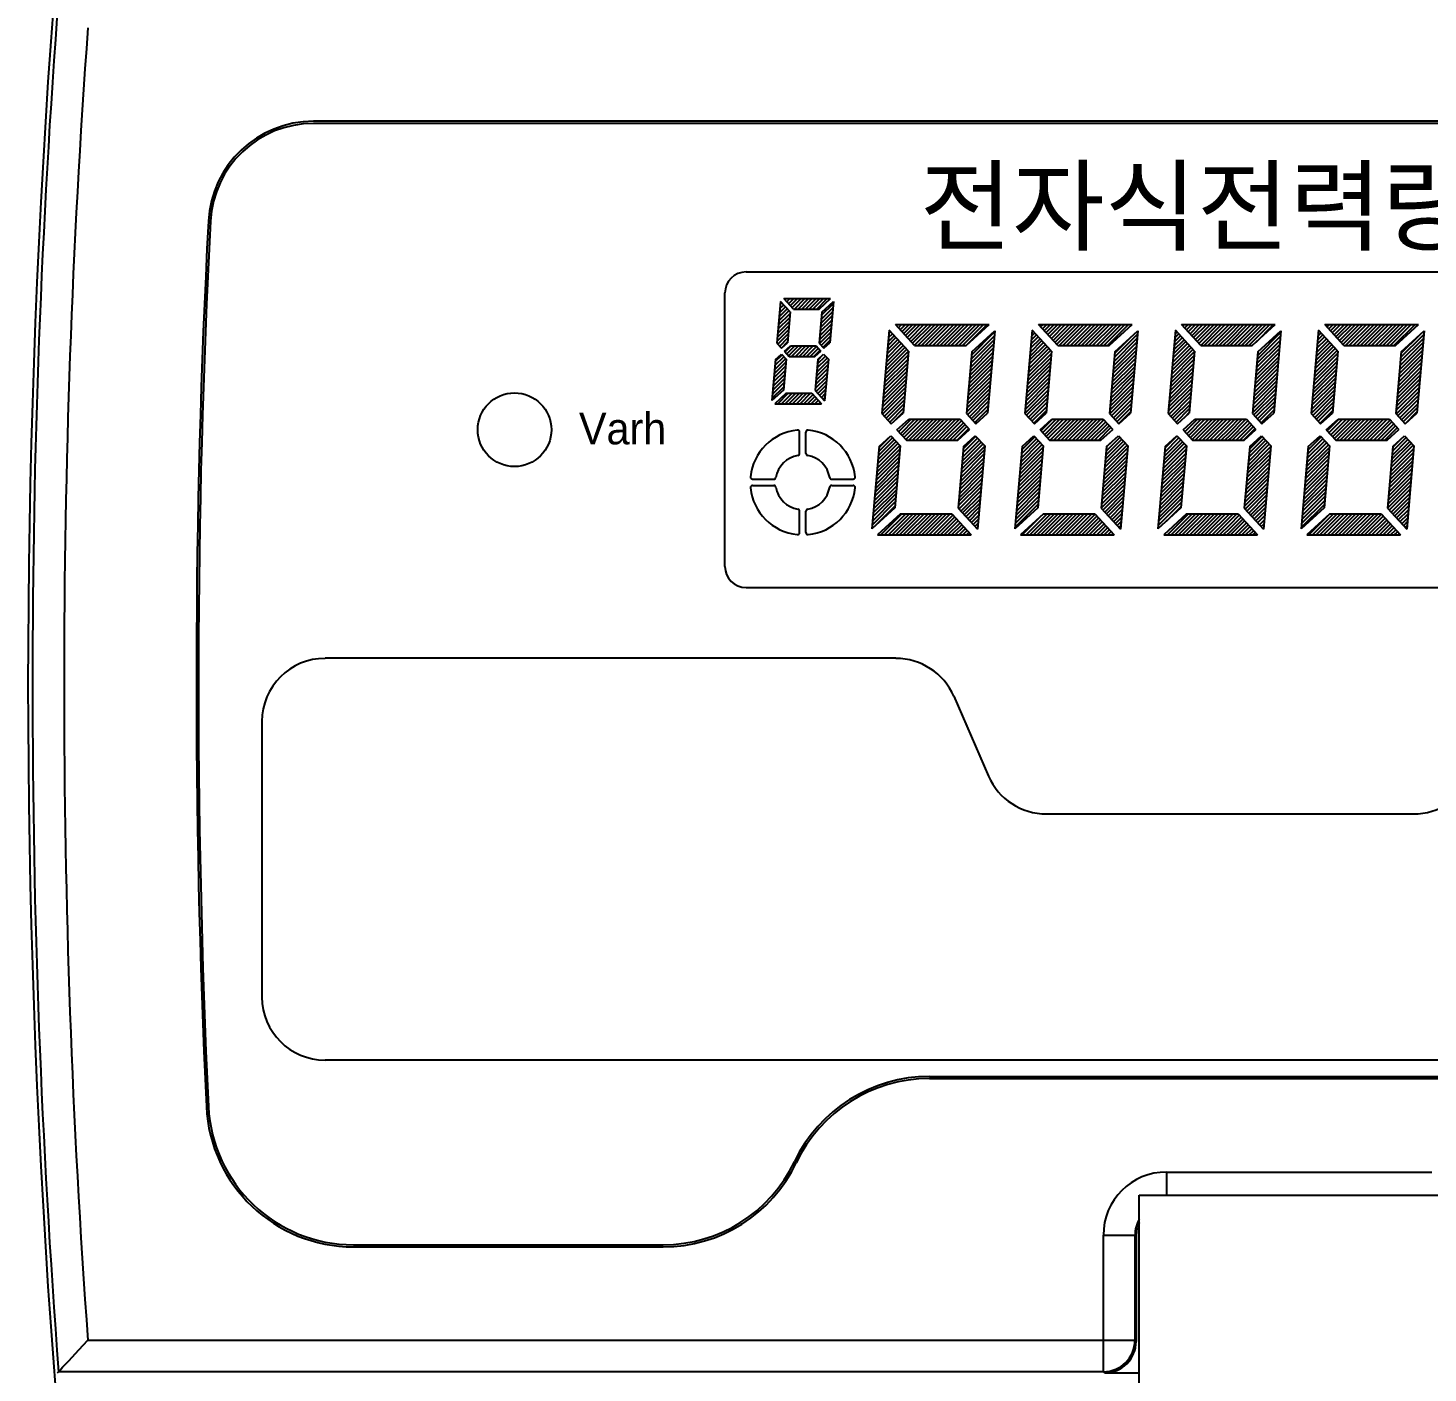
# Model space of a CAD drawing. Header units: millimetres. Extents: x 0 to 210250, y 0 to 148500.
# Drawn here: x 84577 to 89232, y 92053 to 96527 of the extents above; entities that cross this region are included whole.
import ezdxf

# ---------------------------------------------------------------- set-up
doc = ezdxf.new("R2010")
doc.units = ezdxf.units.MM
doc.header["$LTSCALE"] = 250
doc.header["$MEASUREMENT"] = 0
doc.layers.add('원격검침', color=3, linetype='Continuous')
doc.styles.add('울릉도M', font='')
doc.styles.get('울릉도M').set_extended_font_data('HY울릉도L')

msp = doc.modelspace()

# ---------------------------------------------------------------- linework, layer by layer
at = {"layer": '원격검침', "color": 3}
for p, q in [((91606.6, 96216.4), (85525.9, 96216.4)), ((91606.6, 96209.4), (85525.9, 96209.4)), ((86964.4, 95715.3), (90183.6, 95715.3)), ((86894.4, 94735.6), (86894.4, 95645.3)), ((87079.4, 95617.3), (87067.2, 95478.8)), ((87073.7, 95552.7), (87107.6, 95586.6)), ((87074.9, 95566.3), (87101.7, 95593)), ((87076.1, 95579.8), (87095.7, 95599.5)), ((87077.3, 95593.4), (87089.8, 95605.9)), ((87078.5, 95606.9), (87083.9, 95612.4)), ((87111.4, 95582.3), (87079.4, 95617.3)), ((87089.7, 95626.8), (87245.5, 95626.8)), ((87121.8, 95591.8), (87089.7, 95626.8)), ((87093.8, 95622.3), (87098.3, 95626.8)), ((87099.7, 95615.8), (87110.7, 95626.8)), ((87105.6, 95609.4), (87123.1, 95626.8)), ((87111.6, 95602.9), (87135.4, 95626.8)), ((87117.5, 95596.5), (87147.8, 95626.8)), ((87121.8, 95591.8), (87207.3, 95591.8)), ((87125.2, 95591.8), (87160.2, 95626.8)), ((87137.6, 95591.8), (87172.5, 95626.8)), ((87149.9, 95591.8), (87184.9, 95626.8)), ((87162.3, 95591.8), (87197.3, 95626.8)), ((87174.7, 95591.8), (87209.7, 95626.8)), ((87187, 95591.8), (87222, 95626.8)), ((87199.4, 95591.8), (87234.4, 95626.8)), ((87207.3, 95591.8), (87245.5, 95626.8)), ((87214.6, 95557.5), (87253.1, 95596)), ((87215.8, 95571.1), (87254.3, 95609.6)), ((87216.7, 95581.5), (87254.9, 95616.5)), ((87254.9, 95616.5), (87242.9, 95479.7)), ((87070.2, 95512), (87108.6, 95550.5)), ((87071.3, 95525.6), (87109.8, 95564.1)), ((87072.5, 95539.1), (87111, 95577.6)), ((87111.4, 95582.3), (87102.4, 95479.7)), ((87216.7, 95581.5), (87207.7, 95478.8)), ((87209.9, 95503.3), (87248.4, 95541.8)), ((87211.1, 95516.9), (87249.6, 95555.4)), ((87212.3, 95530.4), (87250.8, 95568.9)), ((87213.5, 95544), (87251.9, 95582.5)), ((87461.2, 95540.4), (87772.7, 95540.4)), ((87525.3, 95470.4), (87461.2, 95540.4)), ((87465.2, 95536), (87469.6, 95540.4)), ((87471.1, 95529.5), (87482, 95540.4)), ((87477.1, 95523), (87494.4, 95540.4)), ((87483, 95516.6), (87506.8, 95540.4)), ((87488.9, 95510.1), (87519.1, 95540.4)), ((87494.8, 95503.7), (87531.5, 95540.4)), ((87500.7, 95497.2), (87543.9, 95540.4)), ((87506.6, 95490.8), (87556.2, 95540.4)), ((87512.6, 95484.3), (87568.6, 95540.4)), ((87518.5, 95477.9), (87581, 95540.4)), ((87524.4, 95471.4), (87593.4, 95540.4)), ((87535.7, 95470.4), (87605.7, 95540.4)), ((87548.1, 95470.4), (87618.1, 95540.4)), ((87560.5, 95470.4), (87630.5, 95540.4)), ((87572.9, 95470.4), (87642.8, 95540.4)), ((87585.2, 95470.4), (87655.2, 95540.4)), ((87597.6, 95470.4), (87667.6, 95540.4)), ((87610, 95470.4), (87680, 95540.4)), ((87622.3, 95470.4), (87692.3, 95540.4)), ((87634.7, 95470.4), (87704.7, 95540.4)), ((87647.1, 95470.4), (87717.1, 95540.4)), ((87659.5, 95470.4), (87729.4, 95540.4)), ((87671.8, 95470.4), (87741.8, 95540.4)), ((87684.2, 95470.4), (87754.2, 95540.4)), ((87696.4, 95470.4), (87772.7, 95540.4)), ((87698.8, 95472.6), (87766.6, 95540.4)), ((87937.1, 95540.4), (88248.6, 95540.4)), ((88001.2, 95470.4), (87937.1, 95540.4)), ((87938.4, 95539), (87939.8, 95540.4)), ((87944.3, 95532.5), (87952.1, 95540.4)), ((87950.2, 95526.1), (87964.5, 95540.4)), ((87956.1, 95519.6), (87976.9, 95540.4)), ((87962, 95513.2), (87989.2, 95540.4)), ((87967.9, 95506.7), (88001.6, 95540.4)), ((87973.8, 95500.2), (88014, 95540.4)), ((87979.8, 95493.8), (88026.3, 95540.4)), ((87985.7, 95487.3), (88038.7, 95540.4)), ((87991.6, 95480.9), (88051.1, 95540.4)), ((87997.5, 95474.4), (88063.5, 95540.4)), ((88005.9, 95470.4), (88075.8, 95540.4)), ((88018.2, 95470.4), (88088.2, 95540.4)), ((88030.6, 95470.4), (88100.6, 95540.4)), ((88043, 95470.4), (88112.9, 95540.4)), ((88055.3, 95470.4), (88125.3, 95540.4)), ((88067.7, 95470.4), (88137.7, 95540.4)), ((88080.1, 95470.4), (88150.1, 95540.4)), ((88092.5, 95470.4), (88162.4, 95540.4)), ((88104.8, 95470.4), (88174.8, 95540.4)), ((88117.2, 95470.4), (88187.2, 95540.4)), ((88129.6, 95470.4), (88199.5, 95540.4)), ((88141.9, 95470.4), (88211.9, 95540.4)), ((88154.3, 95470.4), (88224.3, 95540.4)), ((88166.7, 95470.4), (88236.7, 95540.4)), ((88172.2, 95470.4), (88248.6, 95540.4)), ((88413, 95540.4), (88724.5, 95540.4)), ((88477.1, 95470.4), (88413, 95540.4)), ((88417.4, 95535.5), (88422.2, 95540.4)), ((88423.3, 95529.1), (88434.6, 95540.4)), ((88429.2, 95522.6), (88447, 95540.4)), ((88435.1, 95516.2), (88459.3, 95540.4)), ((88441.1, 95509.7), (88471.7, 95540.4)), ((88447, 95503.3), (88484.1, 95540.4)), ((88452.9, 95496.8), (88496.5, 95540.4)), ((88458.8, 95490.3), (88508.8, 95540.4)), ((88464.7, 95483.9), (88521.2, 95540.4)), ((88470.6, 95477.4), (88533.6, 95540.4)), ((88476.5, 95471), (88545.9, 95540.4)), ((88488.3, 95470.4), (88558.3, 95540.4)), ((88500.7, 95470.4), (88570.7, 95540.4)), ((88574, 95531.3), (88583.1, 95540.4)), ((88574, 95518.9), (88595.4, 95540.4)), ((88574, 95506.5), (88607.8, 95540.4)), ((88574, 95494.2), (88620.2, 95540.4)), ((88574, 95481.8), (88632.5, 95540.4)), ((88574.9, 95470.4), (88644.9, 95540.4)), ((88587.3, 95470.4), (88657.3, 95540.4)), ((88599.7, 95470.4), (88669.7, 95540.4)), ((88612, 95470.4), (88682, 95540.4)), ((88624.4, 95470.4), (88694.4, 95540.4)), ((88636.8, 95470.4), (88706.8, 95540.4)), ((88648.1, 95470.4), (88724.5, 95540.4)), ((88660.5, 95481.7), (88719.1, 95540.4)), ((88888.8, 95540.4), (89200.4, 95540.4)), ((88953, 95470.4), (88888.8, 95540.4)), ((88890.5, 95538.5), (88892.3, 95540.4)), ((88896.4, 95532.1), (88904.7, 95540.4)), ((88902.3, 95525.6), (88917.1, 95540.4)), ((88908.3, 95519.2), (88929.5, 95540.4)), ((88914.2, 95512.7), (88941.8, 95540.4)), ((88920.1, 95506.3), (88954.2, 95540.4)), ((88926, 95499.8), (88966.6, 95540.4)), ((88931.9, 95493.4), (88978.9, 95540.4)), ((88937.8, 95486.9), (88991.3, 95540.4)), ((88943.8, 95480.4), (89003.7, 95540.4)), ((88949.7, 95474), (89016.1, 95540.4)), ((88958.4, 95470.4), (89028.4, 95540.4)), ((88970.8, 95470.4), (89040.8, 95540.4)), ((88983.2, 95470.4), (89053.2, 95540.4)), ((88995.6, 95470.4), (89065.5, 95540.4)), ((89007.9, 95470.4), (89077.9, 95540.4)), ((89020.3, 95470.4), (89090.3, 95540.4)), ((89032.7, 95470.4), (89102.7, 95540.4)), ((89045, 95470.4), (89115, 95540.4)), ((89057.4, 95470.4), (89127.4, 95540.4)), ((89069.8, 95470.4), (89139.8, 95540.4)), ((89082.2, 95470.4), (89152.1, 95540.4)), ((89094.5, 95470.4), (89164.5, 95540.4)), ((89106.9, 95470.4), (89176.9, 95540.4)), ((89119.3, 95470.4), (89189.3, 95540.4)), ((89124, 95470.4), (89200.4, 95540.4)), ((87067.8, 95484.9), (87106.3, 95523.4)), ((87069, 95498.5), (87107.5, 95537)), ((87070.5, 95475.2), (87105.1, 95509.9)), ((87076.4, 95468.8), (87103.9, 95496.3)), ((87208.7, 95489.8), (87247.2, 95528.2)), ((87208.9, 95477.6), (87246, 95514.7)), ((87214.8, 95471.1), (87244.8, 95501.1)), ((87440.5, 95521.5), (87416.3, 95244.4)), ((87436, 95469.6), (87463.2, 95496.8)), ((87437.2, 95483.2), (87457.2, 95503.2)), ((87438.4, 95496.7), (87451.3, 95509.7)), ((87439.6, 95510.3), (87445.4, 95516.1)), ((87504.7, 95451.5), (87440.5, 95521.5)), ((87713.1, 95425.1), (87790.1, 95502.1)), ((87714.3, 95438.6), (87791.3, 95515.6)), ((87715.3, 95449.7), (87791.6, 95519.7)), ((87791.6, 95519.7), (87767.7, 95246.1)), ((87916.4, 95521.5), (87892.2, 95244.4)), ((87911.3, 95462.4), (87942.2, 95493.3)), ((87912.5, 95476), (87936.3, 95499.8)), ((87913.6, 95489.5), (87930.4, 95506.2)), ((87914.8, 95503.1), (87924.5, 95512.7)), ((87916, 95516.6), (87918.5, 95519.2)), ((87980.6, 95451.5), (87916.4, 95521.5)), ((88188.4, 95417.8), (88265.4, 95494.8)), ((88189.6, 95431.4), (88266.5, 95508.4)), ((88190.7, 95445), (88243.4, 95497.6)), ((88191.2, 95449.7), (88267.5, 95519.7)), ((88267.5, 95519.7), (88243.6, 95246.1)), ((88392.3, 95521.5), (88368.1, 95244.4)), ((88387.7, 95468.7), (88415.3, 95496.3)), ((88388.9, 95482.3), (88409.4, 95502.8)), ((88390.1, 95495.8), (88403.5, 95509.3)), ((88391.3, 95509.4), (88397.6, 95515.7)), ((88456.4, 95451.5), (88392.3, 95521.5)), ((88513.1, 95470.4), (88574, 95531.3)), ((88525.4, 95470.4), (88574, 95518.9)), ((88537.8, 95470.4), (88574, 95506.5)), ((88550.2, 95470.4), (88574, 95494.2)), ((88664.8, 95424.2), (88741.8, 95501.2)), ((88666, 95437.7), (88743, 95514.7)), ((88667, 95449.7), (88743.4, 95519.7)), ((88743.4, 95519.7), (88719.5, 95246.1)), ((88868.2, 95521.5), (88844, 95244.4)), ((88863, 95461.5), (88894.4, 95492.9)), ((88864.1, 95475.1), (88888.4, 95499.4)), ((88865.3, 95488.6), (88882.5, 95505.8)), ((88866.5, 95502.2), (88876.6, 95512.3)), ((88867.7, 95515.7), (88870.7, 95518.7)), ((88932.3, 95451.5), (88868.2, 95521.5)), ((89140.1, 95416.9), (89217, 95493.9)), ((89141.2, 95430.5), (89218.2, 95507.5)), ((89142.4, 95444.1), (89205, 95506.6)), ((89142.9, 95449.7), (89219.3, 95519.7)), ((89219.3, 95519.7), (89195.4, 95246.1)), ((87067.2, 95478.8), (87082.9, 95461.7)), ((87082.3, 95462.3), (87102.7, 95482.7)), ((87082.9, 95461.7), (87102.4, 95479.7)), ((87092.3, 95451.4), (87111.9, 95469.3)), ((87092.3, 95451.4), (87108, 95434.3)), ((87094.2, 95449.4), (87114.1, 95469.3)), ((87100.1, 95443), (87126.4, 95469.3)), ((87106, 95436.5), (87138.8, 95469.3)), ((87111.9, 95469.3), (87197.4, 95469.3)), ((87116.2, 95434.3), (87151.2, 95469.3)), ((87128.6, 95434.3), (87163.5, 95469.3)), ((87140.9, 95434.3), (87175.9, 95469.3)), ((87153.3, 95434.3), (87188.3, 95469.3)), ((87165.7, 95434.3), (87199, 95467.6)), ((87178, 95434.3), (87204.9, 95461.2)), ((87190.4, 95434.3), (87210.8, 95454.7)), ((87193.5, 95434.3), (87213.1, 95452.3)), ((87197.4, 95469.3), (87213.1, 95452.3)), ((87207.7, 95478.8), (87223.4, 95461.7)), ((87220.7, 95464.6), (87243.6, 95487.6)), ((87223.4, 95461.7), (87242.9, 95479.7)), ((87427.7, 95374.7), (87504.6, 95451.6)), ((87428.9, 95388.3), (87498.7, 95458)), ((87430.1, 95401.8), (87492.7, 95464.5)), ((87431.3, 95415.4), (87486.8, 95471)), ((87432.5, 95429), (87480.9, 95477.4)), ((87433.6, 95442.5), (87475, 95483.9)), ((87434.8, 95456.1), (87469.1, 95490.3)), ((87504.7, 95451.5), (87486.7, 95246.1)), ((87525.3, 95470.4), (87696.4, 95470.4)), ((87715.3, 95449.7), (87697.3, 95244.4)), ((87708.4, 95370.9), (87785.4, 95447.8)), ((87709.6, 95384.4), (87786.5, 95461.4)), ((87710.7, 95398), (87787.7, 95475)), ((87711.9, 95411.5), (87788.9, 95488.5)), ((87903, 95367.5), (87979.9, 95444.5)), ((87904.1, 95381.1), (87977.7, 95454.6)), ((87905.3, 95394.6), (87971.8, 95461.1)), ((87906.5, 95408.2), (87965.9, 95467.5)), ((87907.7, 95421.7), (87959.9, 95474)), ((87908.9, 95435.3), (87954, 95480.4)), ((87910.1, 95448.8), (87948.1, 95486.9)), ((87980.6, 95451.5), (87962.6, 95246.1)), ((88001.2, 95470.4), (88172.2, 95470.4)), ((88191.2, 95449.7), (88173.2, 95244.4)), ((88184.8, 95377.2), (88261.8, 95454.2)), ((88186, 95390.7), (88263, 95467.7)), ((88187.2, 95404.3), (88264.2, 95481.3)), ((88379.4, 95373.8), (88456.4, 95450.8)), ((88380.6, 95387.4), (88450.8, 95457.6)), ((88381.8, 95400.9), (88444.9, 95464.1)), ((88383, 95414.5), (88439, 95470.5)), ((88384.1, 95428.1), (88433.1, 95477)), ((88385.3, 95441.6), (88427.2, 95483.4)), ((88386.5, 95455.2), (88421.2, 95489.9)), ((88456.4, 95451.5), (88438.5, 95246.1)), ((88477.1, 95470.4), (88648.1, 95470.4)), ((88562.6, 95470.4), (88574, 95481.8)), ((88667, 95449.7), (88649.1, 95244.4)), ((88660.1, 95369.9), (88737, 95446.9)), ((88661.2, 95383.5), (88738.2, 95460.5)), ((88662.4, 95397.1), (88739.4, 95474)), ((88663.6, 95410.6), (88740.6, 95487.6)), ((88855.8, 95380.2), (88929.9, 95454.2)), ((88857, 95393.7), (88923.9, 95460.6)), ((88858.2, 95407.3), (88918, 95467.1)), ((88859.4, 95420.8), (88912.1, 95473.5)), ((88860.6, 95434.4), (88906.2, 95480)), ((88861.8, 95447.9), (88900.3, 95486.5)), ((88932.3, 95451.5), (88914.4, 95246.1)), ((88953, 95470.4), (89124, 95470.4)), ((89142.9, 95449.7), (89125, 95244.4)), ((89136.5, 95376.3), (89213.5, 95453.3)), ((89137.7, 95389.8), (89214.7, 95466.8)), ((89138.9, 95403.4), (89215.9, 95480.4)), ((87062.5, 95424), (87050.5, 95287.2)), ((87057.1, 95362.9), (87095.6, 95401.4)), ((87058.3, 95376.5), (87096.8, 95414.9)), ((87059.5, 95390), (87096.1, 95426.6)), ((87060.7, 95403.6), (87090.2, 95433.1)), ((87061.9, 95417.1), (87084.2, 95439.5)), ((87062.5, 95424), (87082, 95441.9)), ((87082, 95441.9), (87097.7, 95424.9)), ((87097.7, 95424.9), (87088.7, 95322.2)), ((87108, 95434.3), (87193.5, 95434.3)), ((87203, 95424), (87194, 95321.3)), ((87198, 95367.7), (87236.5, 95406.2)), ((87199.2, 95381.3), (87237.7, 95419.8)), ((87200.4, 95394.9), (87234.5, 95428.9)), ((87201.6, 95408.4), (87228.6, 95435.4)), ((87202.8, 95422), (87222.6, 95441.8)), ((87203, 95424), (87222.5, 95441.9)), ((87222.5, 95441.9), (87238.2, 95424.9)), ((87238.2, 95424.9), (87226, 95286.3)), ((87424.2, 95334.1), (87501.1, 95411)), ((87425.3, 95347.6), (87502.3, 95424.6)), ((87426.5, 95361.2), (87503.5, 95438.2)), ((87704.8, 95330.2), (87781.8, 95407.2)), ((87706, 95343.7), (87783, 95420.7)), ((87707.2, 95357.3), (87784.2, 95434.3)), ((87899.4, 95326.8), (87976.4, 95403.8)), ((87900.6, 95340.4), (87977.6, 95417.4)), ((87901.8, 95353.9), (87978.8, 95430.9)), ((88180.1, 95322.9), (88257.1, 95399.9)), ((88181.3, 95336.5), (88258.2, 95413.5)), ((88182.4, 95350.1), (88259.4, 95427)), ((88183.6, 95363.6), (88260.6, 95440.6)), ((88375.8, 95333.2), (88452.8, 95410.1)), ((88377, 95346.7), (88454, 95423.7)), ((88378.2, 95360.3), (88455.2, 95437.3)), ((88656.5, 95329.3), (88733.5, 95406.3)), ((88657.7, 95342.8), (88734.7, 95419.8)), ((88658.9, 95356.4), (88735.9, 95433.4)), ((88851.1, 95325.9), (88928.1, 95402.9)), ((88852.3, 95339.5), (88929.3, 95416.5)), ((88853.5, 95353), (88930.5, 95430)), ((88854.7, 95366.6), (88931.6, 95443.6)), ((89131.8, 95322), (89208.7, 95399)), ((89132.9, 95335.6), (89209.9, 95412.6)), ((89134.1, 95349.2), (89211.1, 95426.1)), ((89135.3, 95362.7), (89212.3, 95439.7)), ((87053.6, 95322.2), (87092, 95360.7)), ((87054.7, 95335.8), (87093.2, 95374.3)), ((87055.9, 95349.3), (87094.4, 95387.8)), ((87194.5, 95327.1), (87233, 95365.6)), ((87195.7, 95340.6), (87234.2, 95379.1)), ((87196.8, 95354.2), (87235.3, 95392.7)), ((87197.4, 95317.6), (87231.8, 95352)), ((87419.4, 95279.8), (87496.4, 95356.8)), ((87420.6, 95293.4), (87497.6, 95370.4)), ((87421.8, 95306.9), (87498.8, 95383.9)), ((87423, 95320.5), (87500, 95397.5)), ((87700.1, 95275.9), (87777.1, 95352.9)), ((87701.3, 95289.5), (87778.2, 95366.5)), ((87702.4, 95303.1), (87779.4, 95380)), ((87703.6, 95316.6), (87780.6, 95393.6)), ((87895.8, 95286.2), (87972.8, 95363.1)), ((87897, 95299.7), (87974, 95376.7)), ((87898.2, 95313.3), (87975.2, 95390.3)), ((88176.5, 95282.3), (88253.5, 95359.3)), ((88177.7, 95295.8), (88254.7, 95372.8)), ((88178.9, 95309.4), (88255.9, 95386.4)), ((88371.1, 95278.9), (88448.1, 95355.9)), ((88372.3, 95292.5), (88449.3, 95369.5)), ((88373.5, 95306), (88450.5, 95383)), ((88374.7, 95319.6), (88451.6, 95396.6)), ((88651.8, 95275), (88728.7, 95352)), ((88652.9, 95288.6), (88729.9, 95365.6)), ((88654.1, 95302.2), (88731.1, 95379.1)), ((88655.3, 95315.7), (88732.3, 95392.7)), ((88847.5, 95285.2), (88924.5, 95362.2)), ((88848.7, 95298.8), (88925.7, 95375.8)), ((88849.9, 95312.4), (88926.9, 95389.3)), ((89128.2, 95281.4), (89205.2, 95358.4)), ((89129.4, 95294.9), (89206.4, 95371.9)), ((89130.6, 95308.5), (89207.6, 95385.5)), ((87088.7, 95322.2), (87050.5, 95287.2)), ((87051.2, 95295.1), (87089.7, 95333.6)), ((87052.4, 95308.7), (87090.9, 95347.2)), ((87098.1, 95311.9), (87059.9, 95276.9)), ((87070.1, 95276.9), (87105.1, 95311.9)), ((87082.4, 95276.9), (87117.4, 95311.9)), ((87094.8, 95276.9), (87129.8, 95311.9)), ((87098.1, 95311.9), (87183.7, 95311.9)), ((87107.2, 95276.9), (87142.2, 95311.9)), ((87119.5, 95276.9), (87154.5, 95311.9)), ((87131.9, 95276.9), (87166.9, 95311.9)), ((87144.3, 95276.9), (87179.3, 95311.9)), ((87156.7, 95276.9), (87187.5, 95307.7)), ((87183.7, 95311.9), (87215.7, 95276.9)), ((87194, 95321.3), (87226, 95286.3)), ((87203.3, 95311.1), (87230.6, 95338.4)), ((87209.2, 95304.7), (87229.4, 95324.9)), ((87215.1, 95298.2), (87228.2, 95311.3)), ((87417, 95252.7), (87494, 95329.7)), ((87418.2, 95266.3), (87495.2, 95343.3)), ((87418.6, 95241.9), (87492.8, 95316.1)), ((87697.7, 95248.8), (87774.7, 95325.8)), ((87698.9, 95262.4), (87775.9, 95339.4)), ((87701.3, 95240), (87773.5, 95312.3)), ((87892.3, 95245.5), (87969.3, 95322.5)), ((87893.5, 95259), (87970.5, 95336)), ((87894.7, 95272.6), (87971.6, 95349.6)), ((87897.6, 95238.4), (87968.1, 95308.9)), ((88174.1, 95255.2), (88251.1, 95332.1)), ((88174.4, 95243), (88249.9, 95318.6)), ((88175.3, 95268.7), (88252.3, 95345.7)), ((88180.3, 95236.6), (88248.7, 95305)), ((88368.7, 95251.8), (88445.7, 95328.8)), ((88369.9, 95265.4), (88446.9, 95342.4)), ((88370.7, 95241.5), (88444.5, 95315.2)), ((88649.4, 95247.9), (88726.4, 95324.9)), ((88650.6, 95261.5), (88727.6, 95338.5)), ((88653.4, 95239.6), (88725.2, 95311.4)), ((88844, 95244.6), (88921, 95321.6)), ((88845.2, 95258.1), (88922.1, 95335.1)), ((88846.3, 95271.7), (88923.3, 95348.7)), ((88849.8, 95238), (88919.8, 95308)), ((89125.8, 95254.3), (89202.8, 95331.2)), ((89126.6, 95242.6), (89201.6, 95317.7)), ((89127, 95267.8), (89204, 95344.8)), ((87059.9, 95276.9), (87215.7, 95276.9)), ((87169, 95276.9), (87193.4, 95301.2)), ((87181.4, 95276.9), (87199.3, 95294.8)), ((87193.8, 95276.9), (87205.2, 95288.3)), ((87206.1, 95276.9), (87211.1, 95281.9)), ((87221, 95291.8), (87227, 95297.8)), ((87424.5, 95235.4), (87491.6, 95302.6)), ((87430.4, 95229), (87490.5, 95289)), ((87436.3, 95222.5), (87489.3, 95275.5)), ((87442.2, 95216.1), (87488.1, 95261.9)), ((87707.2, 95233.6), (87772.3, 95298.7)), ((87713.1, 95227.1), (87771.1, 95285.1)), ((87719, 95220.7), (87769.9, 95271.6)), ((87724.9, 95214.2), (87768.8, 95258)), ((87903.5, 95232), (87966.9, 95295.4)), ((87909.4, 95225.5), (87965.7, 95281.8)), ((87915.4, 95219.1), (87964.5, 95268.2)), ((88186.2, 95230.1), (88247.6, 95291.5)), ((88192.1, 95223.7), (88246.4, 95277.9)), ((88198.1, 95217.2), (88245.2, 95264.4)), ((88376.7, 95235), (88443.3, 95301.7)), ((88382.6, 95228.5), (88442.2, 95288.1)), ((88388.5, 95222.1), (88441, 95274.6)), ((88394.4, 95215.6), (88439.8, 95261)), ((88659.3, 95233.1), (88724, 95297.8)), ((88665.3, 95226.7), (88722.8, 95284.2)), ((88671.2, 95220.2), (88721.6, 95270.7)), ((88855.7, 95231.6), (88918.6, 95294.4)), ((88861.6, 95225.1), (88917.4, 95280.9)), ((88867.5, 95218.6), (88916.2, 95267.3)), ((89132.5, 95236.2), (89200.4, 95304.1)), ((89138.4, 95229.7), (89199.3, 95290.6)), ((89144.3, 95223.2), (89198.1, 95277)), ((89150.2, 95216.8), (89196.9, 95263.5)), ((87416.3, 95244.4), (87447.6, 95210.2)), ((87447.6, 95210.2), (87486.7, 95246.1)), ((87462, 95223.4), (87486.9, 95248.4)), ((87466.5, 95189.6), (87505.6, 95225.4)), ((87471.8, 95183.8), (87513.5, 95225.4)), ((87477.7, 95177.3), (87525.9, 95225.4)), ((87483.6, 95170.9), (87538.2, 95225.4)), ((87489.6, 95164.4), (87550.6, 95225.4)), ((87495.5, 95158), (87563, 95225.4)), ((87505.4, 95155.5), (87575.3, 95225.4)), ((87505.6, 95225.4), (87676.7, 95225.4)), ((87517.7, 95155.5), (87587.7, 95225.4)), ((87530.1, 95155.5), (87600.1, 95225.4)), ((87542.5, 95155.5), (87612.5, 95225.4)), ((87554.8, 95155.5), (87624.8, 95225.4)), ((87567.2, 95155.5), (87637.2, 95225.4)), ((87579.6, 95155.5), (87649.6, 95225.4)), ((87592, 95155.5), (87661.9, 95225.4)), ((87604.3, 95155.5), (87674.3, 95225.4)), ((87616.7, 95155.5), (87681.5, 95220.2)), ((87629.1, 95155.5), (87687.4, 95213.8)), ((87676.7, 95225.4), (87707.9, 95191.3)), ((87697.3, 95244.4), (87728.6, 95210.2)), ((87728.6, 95210.2), (87767.7, 95246.1)), ((87892.2, 95244.4), (87923.5, 95210.2)), ((87921.3, 95212.6), (87963.3, 95254.7)), ((87923.5, 95210.2), (87962.6, 95246.1)), ((87942.4, 95189.6), (87981.5, 95225.4)), ((87944.9, 95186.8), (87983.6, 95225.4)), ((87950.9, 95180.3), (87996, 95225.4)), ((87956.8, 95173.9), (88008.3, 95225.4)), ((87962.7, 95167.4), (88020.7, 95225.4)), ((87968.6, 95161), (88033.1, 95225.4)), ((87975.5, 95155.5), (88045.5, 95225.4)), ((87981.5, 95225.4), (88152.6, 95225.4)), ((87987.8, 95155.5), (88057.8, 95225.4)), ((88000.2, 95155.5), (88070.2, 95225.4)), ((88012.6, 95155.5), (88082.6, 95225.4)), ((88025, 95155.5), (88094.9, 95225.4)), ((88037.3, 95155.5), (88107.3, 95225.4)), ((88049.7, 95155.5), (88119.7, 95225.4)), ((88062.1, 95155.5), (88132.1, 95225.4)), ((88074.4, 95155.5), (88144.4, 95225.4)), ((88086.8, 95155.5), (88154.6, 95223.2)), ((88099.2, 95155.5), (88160.5, 95216.8)), ((88152.6, 95225.4), (88183.8, 95191.3)), ((88173.2, 95244.4), (88204.5, 95210.2)), ((88204, 95210.8), (88244, 95250.8)), ((88204.5, 95210.2), (88243.6, 95246.1)), ((88368.1, 95244.4), (88399.3, 95210.2)), ((88399.3, 95210.2), (88438.5, 95246.1)), ((88418.3, 95189.6), (88457.4, 95225.4)), ((88423.6, 95232.5), (88438.6, 95247.4)), ((88424, 95183.3), (88466.1, 95225.4)), ((88429.9, 95176.9), (88478.4, 95225.4)), ((88435.8, 95170.4), (88490.8, 95225.4)), ((88441.7, 95164), (88503.2, 95225.4)), ((88447.6, 95157.5), (88515.6, 95225.4)), ((88457.4, 95225.4), (88628.4, 95225.4)), ((88458, 95155.5), (88527.9, 95225.4)), ((88470.3, 95155.5), (88540.3, 95225.4)), ((88482.7, 95155.5), (88552.7, 95225.4)), ((88495.1, 95155.5), (88565, 95225.4)), ((88507.4, 95155.5), (88574, 95222)), ((88574, 95222), (88577.4, 95225.4)), ((88574, 95209.6), (88589.8, 95225.4)), ((88574, 95197.3), (88602.2, 95225.4)), ((88574, 95184.9), (88614.5, 95225.4)), ((88574, 95172.5), (88626.9, 95225.4)), ((88574, 95160.1), (88633.6, 95219.8)), ((88581.7, 95155.5), (88639.5, 95213.3)), ((88628.4, 95225.4), (88659.7, 95191.3)), ((88649.1, 95244.4), (88680.3, 95210.2)), ((88677.1, 95213.8), (88720.4, 95257.1)), ((88680.3, 95210.2), (88719.5, 95246.1)), ((88844, 95244.4), (88875.2, 95210.2)), ((88873.4, 95212.2), (88915, 95253.8)), ((88875.2, 95210.2), (88914.4, 95246.1)), ((88894.1, 95189.6), (88933.3, 95225.4)), ((88897.1, 95186.4), (88936.2, 95225.4)), ((88903, 95179.9), (88948.6, 95225.4)), ((88908.9, 95173.5), (88960.9, 95225.4)), ((88914.8, 95167), (88973.3, 95225.4)), ((88920.8, 95160.5), (88985.7, 95225.4)), ((88928.1, 95155.5), (88998, 95225.4)), ((88933.3, 95225.4), (89104.3, 95225.4)), ((88940.4, 95155.5), (89010.4, 95225.4)), ((88952.8, 95155.5), (89022.8, 95225.4)), ((88965.2, 95155.5), (89035.2, 95225.4)), ((88977.5, 95155.5), (89047.5, 95225.4)), ((88989.9, 95155.5), (89059.9, 95225.4)), ((89002.3, 95155.5), (89072.3, 95225.4)), ((89014.7, 95155.5), (89084.6, 95225.4)), ((89027, 95155.5), (89097, 95225.4)), ((89039.4, 95155.5), (89106.7, 95222.8)), ((89051.8, 95155.5), (89112.7, 95216.3)), ((89104.3, 95225.4), (89135.6, 95191.3)), ((89125, 95244.4), (89156.2, 95210.2)), ((89156.1, 95210.3), (89195.7, 95249.9)), ((89156.2, 95210.2), (89195.4, 95246.1)), ((87142.8, 95111.9), (87142.8, 95182.5)), ((87163.8, 95111.9), (87163.8, 95182.5)), ((87406.4, 95130.7), (87446.1, 95170.4)), ((87406.7, 95134.8), (87445.9, 95170.7)), ((87445.9, 95170.7), (87477.1, 95136.6)), ((87466.5, 95189.6), (87497.8, 95155.5)), ((87641.4, 95155.5), (87693.3, 95207.3)), ((87653.8, 95155.5), (87699.2, 95200.9)), ((87666.2, 95155.5), (87705.1, 95194.4)), ((87668.8, 95155.5), (87707.9, 95191.3)), ((87687, 95126.8), (87728.8, 95168.6)), ((87687.7, 95134.8), (87726.9, 95170.7)), ((87726.9, 95170.7), (87758.1, 95136.6)), ((87881.6, 95123.5), (87925.1, 95167)), ((87882.6, 95134.8), (87921.7, 95170.7)), ((87921.7, 95170.7), (87953, 95136.6)), ((87942.4, 95189.6), (87973.6, 95155.5)), ((88111.6, 95155.5), (88166.4, 95210.3)), ((88123.9, 95155.5), (88172.3, 95203.9)), ((88136.3, 95155.5), (88178.2, 95197.4)), ((88144.7, 95155.5), (88183.8, 95191.3)), ((88162.3, 95119.6), (88207.8, 95165.1)), ((88163.6, 95134.8), (88202.7, 95170.7)), ((88202.7, 95170.7), (88234, 95136.6)), ((88358, 95129.8), (88398.3, 95170)), ((88358.5, 95134.8), (88397.6, 95170.7)), ((88397.6, 95170.7), (88428.9, 95136.6)), ((88418.3, 95189.6), (88449.5, 95155.5)), ((88519.8, 95155.5), (88574, 95209.6)), ((88532.2, 95155.5), (88574, 95197.3)), ((88544.6, 95155.5), (88574, 95184.9)), ((88556.9, 95155.5), (88574, 95172.5)), ((88594, 95155.5), (88645.5, 95206.9)), ((88606.4, 95155.5), (88651.4, 95200.4)), ((88618.8, 95155.5), (88657.3, 95194)), ((88620.6, 95155.5), (88659.7, 95191.3)), ((88638.7, 95125.9), (88680.9, 95168.1)), ((88639.5, 95134.8), (88678.6, 95170.7)), ((88678.6, 95170.7), (88709.9, 95136.6)), ((88833.3, 95122.6), (88877.3, 95166.5)), ((88834.4, 95134.8), (88873.5, 95170.7)), ((88873.5, 95170.7), (88904.8, 95136.6)), ((88894.1, 95189.6), (88925.4, 95155.5)), ((89064.1, 95155.5), (89118.6, 95209.9)), ((89076.5, 95155.5), (89124.5, 95203.4)), ((89088.9, 95155.5), (89130.4, 95197)), ((89096.5, 95155.5), (89135.6, 95191.3)), ((89115.4, 95134.8), (89154.5, 95170.7)), ((89154.5, 95170.7), (89185.8, 95136.6)), ((87406.7, 95134.8), (87382.8, 94861.2)), ((87399.2, 95049.4), (87476.2, 95126.3)), ((87400.4, 95062.9), (87475.7, 95138.1)), ((87401.6, 95076.5), (87469.8, 95144.6)), ((87402.8, 95090), (87463.8, 95151.1)), ((87404, 95103.6), (87457.9, 95157.5)), ((87405.2, 95117.1), (87452, 95164)), ((87477.1, 95136.6), (87459.2, 94931.2)), ((87497.8, 95155.5), (87668.8, 95155.5)), ((87687.7, 95134.8), (87669.8, 94929.4)), ((87679.9, 95045.5), (87756.9, 95122.5)), ((87681.1, 95059), (87758.1, 95136)), ((87682.3, 95072.6), (87752.4, 95142.8)), ((87683.5, 95086.1), (87746.5, 95149.2)), ((87684.7, 95099.7), (87740.6, 95155.7)), ((87685.8, 95113.3), (87734.7, 95162.1)), ((87758.1, 95136.6), (87733.9, 94859.5)), ((87882.6, 95134.8), (87858.7, 94861.2)), ((87874.5, 95042.1), (87951.5, 95119.1)), ((87875.7, 95055.7), (87952.7, 95132.7)), ((87876.9, 95069.2), (87948.8, 95141.2)), ((87878.1, 95082.8), (87942.9, 95147.6)), ((87879.2, 95096.3), (87937, 95154.1)), ((87880.4, 95109.9), (87931, 95160.5)), ((87953, 95136.6), (87935, 94931.2)), ((87973.6, 95155.5), (88144.7, 95155.5)), ((88163.6, 95134.8), (88145.6, 94929.4)), ((88156.3, 95051.8), (88233.3, 95128.8)), ((88157.5, 95065.4), (88231.5, 95139.3)), ((88158.7, 95078.9), (88225.6, 95145.8)), ((88159.9, 95092.5), (88219.7, 95152.2)), ((88161.1, 95106), (88213.7, 95158.7)), ((88163.5, 95133.1), (88182, 95151.7)), ((88234, 95136.6), (88209.8, 94859.5)), ((88358.5, 95134.8), (88334.5, 94861.2)), ((88350.9, 95048.4), (88427.9, 95125.4)), ((88352.1, 95062), (88427.8, 95137.7)), ((88353.3, 95075.6), (88421.9, 95144.2)), ((88354.5, 95089.1), (88416, 95150.6)), ((88355.7, 95102.7), (88410.1, 95157.1)), ((88356.9, 95116.2), (88404.2, 95163.5)), ((88428.9, 95136.6), (88410.9, 94931.2)), ((88449.5, 95155.5), (88620.6, 95155.5)), ((88569.3, 95155.5), (88574, 95160.1)), ((88639.5, 95134.8), (88621.5, 94929.4)), ((88631.6, 95044.6), (88708.6, 95121.6)), ((88632.8, 95058.1), (88709.8, 95135.1)), ((88634, 95071.7), (88704.6, 95142.3)), ((88635.2, 95085.2), (88698.7, 95148.8)), ((88636.3, 95098.8), (88692.8, 95155.2)), ((88637.5, 95112.4), (88686.9, 95161.7)), ((88709.9, 95136.6), (88685.6, 94859.5)), ((88834.4, 95134.8), (88810.4, 94861.2)), ((88826.2, 95041.2), (88903.2, 95118.2)), ((88827.4, 95054.8), (88904.4, 95131.8)), ((88828.6, 95068.3), (88901, 95140.7)), ((88829.7, 95081.9), (88895, 95147.2)), ((88830.9, 95095.4), (88889.1, 95153.6)), ((88832.1, 95109), (88883.2, 95160.1)), ((88904.8, 95136.6), (88886.8, 94931.2)), ((88925.4, 95155.5), (89096.5, 95155.5)), ((89115.4, 95134.8), (89097.4, 94929.4)), ((89108, 95050.9), (89185, 95127.9)), ((89109.2, 95064.4), (89183.6, 95138.9)), ((89110.4, 95078), (89177.7, 95145.3)), ((89111.6, 95091.6), (89171.8, 95151.8)), ((89112.8, 95105.1), (89165.9, 95158.2)), ((89114, 95118.7), (89160, 95164.7)), ((89115.1, 95132.2), (89143.6, 95160.7)), ((89185.8, 95136.6), (89161.5, 94859.5)), ((87394.5, 94995.1), (87471.5, 95072.1)), ((87395.7, 95008.7), (87472.7, 95085.7)), ((87396.9, 95022.2), (87473.9, 95099.2)), ((87398.1, 95035.8), (87475, 95112.8)), ((87676.3, 95004.8), (87753.3, 95081.8)), ((87677.5, 95018.4), (87754.5, 95095.3)), ((87678.7, 95031.9), (87755.7, 95108.9)), ((87870.9, 95001.4), (87947.9, 95078.4)), ((87872.1, 95015), (87949.1, 95092)), ((87873.3, 95028.6), (87950.3, 95105.5)), ((88151.6, 94997.6), (88228.6, 95074.6)), ((88152.8, 95011.1), (88229.8, 95088.1)), ((88154, 95024.7), (88231, 95101.7)), ((88155.2, 95038.2), (88232.1, 95115.2)), ((88347.4, 95007.8), (88424.4, 95084.8)), ((88348.6, 95021.3), (88425.5, 95098.3)), ((88349.7, 95034.9), (88426.7, 95111.9)), ((88628, 95003.9), (88705, 95080.9)), ((88629.2, 95017.5), (88706.2, 95094.4)), ((88630.4, 95031), (88707.4, 95108)), ((88822.6, 95000.5), (88899.6, 95077.5)), ((88823.8, 95014.1), (88900.8, 95091.1)), ((88825, 95027.7), (88902, 95104.6)), ((89103.3, 94996.7), (89180.3, 95073.6)), ((89104.5, 95010.2), (89181.5, 95087.2)), ((89105.7, 95023.8), (89182.6, 95100.8)), ((89106.8, 95037.3), (89183.8, 95114.3)), ((86986.3, 95026), (87056.9, 95026)), ((87249.7, 95026), (87320.4, 95026)), ((87390.9, 94954.4), (87467.9, 95031.4)), ((87392.1, 94968), (87469.1, 95045)), ((87393.3, 94981.6), (87470.3, 95058.5)), ((87671.6, 94950.6), (87748.6, 95027.6)), ((87672.8, 94964.1), (87749.8, 95041.1)), ((87674, 94977.7), (87751, 95054.7)), ((87675.2, 94991.2), (87752.1, 95068.2)), ((87867.4, 94960.8), (87944.4, 95037.8)), ((87868.6, 94974.3), (87945.6, 95051.3)), ((87869.8, 94987.9), (87946.7, 95064.9)), ((88148, 94956.9), (88225, 95033.9)), ((88149.2, 94970.5), (88226.2, 95047.4)), ((88150.4, 94984), (88227.4, 95061)), ((88342.6, 94953.5), (88419.6, 95030.5)), ((88343.8, 94967.1), (88420.8, 95044.1)), ((88345, 94980.7), (88422, 95057.6)), ((88346.2, 94994.2), (88423.2, 95071.2)), ((88623.3, 94949.7), (88700.3, 95026.6)), ((88624.5, 94963.2), (88701.5, 95040.2)), ((88625.7, 94976.8), (88702.6, 95053.8)), ((88626.8, 94990.3), (88703.8, 95067.3)), ((88819.1, 94959.9), (88896.1, 95036.9)), ((88820.3, 94973.4), (88897.2, 95050.4)), ((88821.4, 94987), (88898.4, 95064)), ((89099.7, 94956), (89176.7, 95033)), ((89100.9, 94969.5), (89177.9, 95046.5)), ((89102.1, 94983.1), (89179.1, 95060.1)), ((86986.3, 95005), (87056.9, 95005)), ((87249.7, 95005), (87320.4, 95005)), ((87387.4, 94913.8), (87464.4, 94990.8)), ((87388.6, 94927.3), (87465.6, 95004.3)), ((87389.8, 94940.9), (87466.7, 95017.9)), ((87670.4, 94937), (87747.4, 95014)), ((87672.4, 94926.6), (87746.2, 95000.4)), ((87678.3, 94920.1), (87745, 94986.9)), ((87862.6, 94906.5), (87939.6, 94983.5)), ((87863.8, 94920.1), (87940.8, 94997.1)), ((87865, 94933.7), (87942, 95010.6)), ((87866.2, 94947.2), (87943.2, 95024.2)), ((88145.7, 94929.8), (88222.7, 95006.8)), ((88146.9, 94943.3), (88223.8, 95020.3)), ((88151.4, 94923.1), (88221.5, 94993.2)), ((88157.3, 94916.7), (88220.3, 94979.7)), ((88339.1, 94912.9), (88416.1, 94989.9)), ((88340.3, 94926.4), (88417.2, 95003.4)), ((88341.4, 94940), (88418.4, 95017)), ((88622.1, 94936.1), (88699.1, 95013.1)), ((88624.5, 94926.2), (88697.9, 94999.5)), ((88630.4, 94919.7), (88696.7, 94986)), ((88814.3, 94905.6), (88891.3, 94982.6)), ((88815.5, 94919.2), (88892.5, 94996.2)), ((88816.7, 94932.8), (88893.7, 95009.7)), ((88817.9, 94946.3), (88894.9, 95023.3)), ((89097.7, 94929.2), (89174.3, 95005.9)), ((89098.5, 94942.4), (89175.5, 95019.4)), ((89103.6, 94922.7), (89173.2, 94992.3)), ((89109.5, 94916.3), (89172, 94978.7)), ((87383.8, 94873.1), (87460.8, 94950.1)), ((87385, 94886.7), (87462, 94963.6)), ((87386.2, 94900.2), (87463.2, 94977.2)), ((87400.6, 94877.5), (87459.6, 94936.5)), ((87684.2, 94913.7), (87743.8, 94973.3)), ((87690.1, 94907.2), (87742.7, 94959.8)), ((87696, 94900.8), (87741.5, 94946.2)), ((87701.9, 94894.3), (87740.3, 94932.7)), ((87859.1, 94865.9), (87936.1, 94942.9)), ((87860.3, 94879.4), (87937.2, 94956.4)), ((87861.4, 94893), (87938.4, 94970)), ((88163.2, 94910.2), (88219.1, 94966.1)), ((88169.2, 94903.8), (88217.9, 94952.5)), ((88175.1, 94897.3), (88216.7, 94939)), ((88335.5, 94872.2), (88412.5, 94949.2)), ((88336.7, 94885.8), (88413.7, 94962.7)), ((88337.9, 94899.3), (88414.9, 94976.3)), ((88362.3, 94886.6), (88411.3, 94935.6)), ((88636.4, 94913.2), (88695.5, 94972.4)), ((88642.3, 94906.8), (88694.3, 94958.9)), ((88648.2, 94900.3), (88693.2, 94945.3)), ((88810.8, 94865), (88887.7, 94942)), ((88812, 94878.5), (88888.9, 94955.5)), ((88813.1, 94892.1), (88890.1, 94969.1)), ((89115.4, 94909.8), (89170.8, 94965.2)), ((89121.3, 94903.3), (89169.6, 94951.6)), ((89127.2, 94896.9), (89168.4, 94938.1)), ((87142.8, 94848.5), (87142.8, 94919.1)), ((87163.8, 94848.5), (87163.8, 94919.1)), ((87459.2, 94931.2), (87382.8, 94861.2)), ((87478.1, 94910.5), (87401.7, 94840.5)), ((87413.1, 94840.5), (87483.1, 94910.5)), ((87425.5, 94840.5), (87495.5, 94910.5)), ((87437.9, 94840.5), (87507.8, 94910.5)), ((87450.2, 94840.5), (87520.2, 94910.5)), ((87462.6, 94840.5), (87532.6, 94910.5)), ((87475, 94840.5), (87545, 94910.5)), ((87478.1, 94910.5), (87649.1, 94910.5)), ((87487.3, 94840.5), (87557.3, 94910.5)), ((87499.7, 94840.5), (87569.7, 94910.5)), ((87512.1, 94840.5), (87582.1, 94910.5)), ((87524.5, 94840.5), (87594.4, 94910.5)), ((87536.8, 94840.5), (87606.8, 94910.5)), ((87549.2, 94840.5), (87619.2, 94910.5)), ((87561.6, 94840.5), (87631.6, 94910.5)), ((87573.9, 94840.5), (87643.9, 94910.5)), ((87586.3, 94840.5), (87652.6, 94906.8)), ((87598.7, 94840.5), (87658.5, 94900.3)), ((87611.1, 94840.5), (87664.4, 94893.9)), ((87623.4, 94840.5), (87670.3, 94887.4)), ((87649.1, 94910.5), (87713.2, 94840.5)), ((87669.8, 94929.4), (87733.9, 94859.5)), ((87707.9, 94887.9), (87739.1, 94919.1)), ((87713.8, 94881.4), (87737.9, 94905.5)), ((87719.7, 94874.9), (87736.7, 94892)), ((87935, 94931.2), (87858.7, 94861.2)), ((87954, 94910.5), (87877.6, 94840.5)), ((87883.2, 94840.5), (87945.2, 94902.5)), ((87895.6, 94840.5), (87965.6, 94910.5)), ((87908, 94840.5), (87978, 94910.5)), ((87920.3, 94840.5), (87990.3, 94910.5)), ((87932.7, 94840.5), (88002.7, 94910.5)), ((87945.1, 94840.5), (88015.1, 94910.5)), ((87954, 94910.5), (88125, 94910.5)), ((87957.5, 94840.5), (88027.4, 94910.5)), ((87969.8, 94840.5), (88039.8, 94910.5)), ((87982.2, 94840.5), (88052.2, 94910.5)), ((87994.6, 94840.5), (88064.6, 94910.5)), ((88006.9, 94840.5), (88076.9, 94910.5)), ((88019.3, 94840.5), (88089.3, 94910.5)), ((88031.7, 94840.5), (88101.7, 94910.5)), ((88044.1, 94840.5), (88114, 94910.5)), ((88056.4, 94840.5), (88125.7, 94909.8)), ((88068.8, 94840.5), (88131.6, 94903.3)), ((88081.2, 94840.5), (88137.5, 94896.9)), ((88093.5, 94840.5), (88143.4, 94890.4)), ((88125, 94910.5), (88189.1, 94840.5)), ((88145.6, 94929.4), (88209.8, 94859.5)), ((88181, 94890.9), (88215.5, 94925.4)), ((88186.9, 94884.4), (88214.4, 94911.9)), ((88192.8, 94878), (88213.2, 94898.3)), ((88410.9, 94931.2), (88334.5, 94861.2)), ((88429.8, 94910.5), (88353.5, 94840.5)), ((88365.7, 94840.5), (88435.7, 94910.5)), ((88378.1, 94840.5), (88448.1, 94910.5)), ((88390.5, 94840.5), (88460.4, 94910.5)), ((88402.8, 94840.5), (88472.8, 94910.5)), ((88415.2, 94840.5), (88485.2, 94910.5)), ((88427.6, 94840.5), (88497.6, 94910.5)), ((88429.8, 94910.5), (88600.9, 94910.5)), ((88439.9, 94840.5), (88509.9, 94910.5)), ((88452.3, 94840.5), (88522.3, 94910.5)), ((88464.7, 94840.5), (88534.7, 94910.5)), ((88477.1, 94840.5), (88547, 94910.5)), ((88489.4, 94840.5), (88559.4, 94910.5)), ((88501.8, 94840.5), (88571.8, 94910.5)), ((88514.2, 94840.5), (88574, 94900.3)), ((88526.5, 94840.5), (88574, 94888)), ((88574, 94900.3), (88584.2, 94910.5)), ((88574, 94888), (88596.5, 94910.5)), ((88574, 94875.6), (88604.7, 94906.3)), ((88574, 94863.2), (88610.6, 94899.9)), ((88574, 94850.9), (88616.5, 94893.4)), ((88576, 94840.5), (88622.5, 94887)), ((88600.9, 94910.5), (88665, 94840.5)), ((88621.5, 94929.4), (88685.6, 94859.5)), ((88654.1, 94893.9), (88692, 94931.7)), ((88660, 94887.4), (88690.8, 94918.2)), ((88665.9, 94881), (88689.6, 94904.6)), ((88671.9, 94874.5), (88688.4, 94891.1)), ((88886.8, 94931.2), (88810.4, 94861.2)), ((88905.7, 94910.5), (88829.3, 94840.5)), ((88835.8, 94840.5), (88905.8, 94910.5)), ((88848.2, 94840.5), (88918.2, 94910.5)), ((88860.6, 94840.5), (88930.6, 94910.5)), ((88872.9, 94840.5), (88942.9, 94910.5)), ((88885.3, 94840.5), (88955.3, 94910.5)), ((88897.7, 94840.5), (88967.7, 94910.5)), ((88905.7, 94910.5), (89076.8, 94910.5)), ((88910.1, 94840.5), (88980, 94910.5)), ((88922.4, 94840.5), (88992.4, 94910.5)), ((88934.8, 94840.5), (89004.8, 94910.5)), ((88947.2, 94840.5), (89017.1, 94910.5)), ((88959.5, 94840.5), (89029.5, 94910.5)), ((88971.9, 94840.5), (89041.9, 94910.5)), ((88984.3, 94840.5), (89054.3, 94910.5)), ((88996.7, 94840.5), (89066.6, 94910.5)), ((89009, 94840.5), (89077.8, 94909.4)), ((89021.4, 94840.5), (89083.8, 94902.9)), ((89033.8, 94840.5), (89089.7, 94896.4)), ((89046.1, 94840.5), (89095.6, 94890)), ((89076.8, 94910.5), (89140.9, 94840.5)), ((89097.4, 94929.4), (89161.5, 94859.5)), ((89133.1, 94890.4), (89167.2, 94924.5)), ((89139.1, 94884), (89166, 94911)), ((89145, 94877.5), (89164.9, 94897.4)), ((87401.7, 94840.5), (87713.2, 94840.5)), ((87635.8, 94840.5), (87676.2, 94881)), ((87648.2, 94840.5), (87682.1, 94874.5)), ((87660.5, 94840.5), (87688, 94868)), ((87672.9, 94840.5), (87694, 94861.6)), ((87685.3, 94840.5), (87699.9, 94855.1)), ((87697.7, 94840.5), (87705.8, 94848.7)), ((87710, 94840.5), (87711.7, 94842.2)), ((87725.6, 94868.5), (87735.5, 94878.4)), ((87731.5, 94862), (87734.4, 94864.9)), ((87877.6, 94840.5), (88189.1, 94840.5)), ((88105.9, 94840.5), (88149.3, 94884)), ((88118.3, 94840.5), (88155.3, 94877.5)), ((88130.7, 94840.5), (88161.2, 94871.1)), ((88143, 94840.5), (88167.1, 94864.6)), ((88155.4, 94840.5), (88173, 94858.1)), ((88167.8, 94840.5), (88178.9, 94851.7)), ((88180.1, 94840.5), (88184.8, 94845.2)), ((88198.7, 94871.5), (88212, 94884.7)), ((88204.6, 94865), (88210.8, 94871.2)), ((88353.5, 94840.5), (88665, 94840.5)), ((88538.9, 94840.5), (88574, 94875.6)), ((88551.3, 94840.5), (88574, 94863.2)), ((88563.7, 94840.5), (88574, 94850.9)), ((88588.4, 94840.5), (88628.4, 94880.5)), ((88600.8, 94840.5), (88634.3, 94874.1)), ((88613.1, 94840.5), (88640.2, 94867.6)), ((88625.5, 94840.5), (88646.1, 94861.2)), ((88637.9, 94840.5), (88652, 94854.7)), ((88650.3, 94840.5), (88658, 94848.2)), ((88662.6, 94840.5), (88663.9, 94841.8)), ((88677.8, 94868.1), (88687.2, 94877.5)), ((88683.7, 94861.6), (88686, 94864)), ((88829.3, 94840.5), (89140.9, 94840.5)), ((89058.5, 94840.5), (89101.5, 94883.5)), ((89070.9, 94840.5), (89107.4, 94877.1)), ((89083.3, 94840.5), (89113.3, 94870.6)), ((89095.6, 94840.5), (89119.2, 94864.2)), ((89108, 94840.5), (89125.2, 94857.7)), ((89120.4, 94840.5), (89131.1, 94851.3)), ((89132.7, 94840.5), (89137, 94844.8)), ((89150.9, 94871.1), (89163.7, 94883.8)), ((89156.8, 94864.6), (89162.5, 94870.3)), ((86964.4, 94665.6), (90183.6, 94665.6)), ((87462.9, 94430.1), (85564.7, 94430.1)), ((87655.4, 94303.8), (87770.8, 94038.4)), ((85354.8, 94220.1), (85354.8, 93303.4)), ((89184.6, 93912.2), (87963.4, 93912.2)), ((91583.2, 93093.4), (85564.7, 93093.4)), ((87574.2, 93039.2), (89558.3, 93039.2)), ((87574.2, 93032.2), (89558.3, 93032.2)), ((88362.8, 92721.3), (89245.6, 92721.3)), ((88362.8, 92721.3), (88362.8, 92643.8)), ((88272.3, 92643.8), (89532, 92643.8)), ((88272.3, 92000), (88272.3, 92643.8)), ((88152.9, 92162), (88152.9, 92511.3)), ((88152.9, 92511.3), (88257.8, 92511.3)), ((88257.8, 92511.3), (88257.8, 92162)), ((88261.8, 92507.4), (88257.8, 92511.3)), ((85659.1, 92479.4), (86689, 92479.4)), ((85659.1, 92472.4), (86689, 92472.4)), ((88261.8, 92507.4), (88261.8, 92158)), ((84745.4, 92129.5), (84775.3, 92161.6)), ((84775.3, 92161.6), (84775.6, 92162)), ((84775.6, 92162), (88152.9, 92162)), ((88152.9, 92162), (88257.8, 92162)), ((88152.9, 92057), (88152.9, 92162)), ((88257.8, 92162), (88261.8, 92158)), ((84691.8, 92071.8), (84712.1, 92093.6)), ((84712.1, 92093.6), (84745.4, 92129.5)), ((84678.2, 92057), (84673.9, 92052.5)), ((84678.2, 92057), (84682, 92061.1)), ((88152.9, 92057), (84678.2, 92057)), ((84682, 92061.1), (84691.8, 92071.8)), ((88156.9, 92053.1), (88152.9, 92057)), ((88156.9, 92053.1), (88272.3, 92053.1))]:
    msp.add_line(p, q, dxfattribs=at)
msp.add_circle((86194.6, 95190.5), 122.5, dxfattribs=at)
for centre, radius, start, end in [((114809.2, 94344.4), 30232.6, 171.88762, 188.11238), ((114809.2, 94344.4), 30232.6, 171.88763, 188.11237), ((114809.2, 94344.4), 30217.8, 175.65881, 184.34119), ((114809.2, 94344.4), 30112.8, 175.84393, 184.15607), ((85525.9, 95866.5), 349.9, 90, 177.0245), ((85525.9, 95866.5), 342.9, 90, 177.0245), ((114809.2, 94344.4), 29672.7, 177.02448, 182.71466), ((114809.2, 94344.4), 29665.8, 177.02448, 182.71466), ((86964.4, 95645.3), 70, 90, 180), ((87153.3, 95015.5), 175, 95.9792, 174.0208), ((87135.8, 95182.5), 7, 0, 95.9792), ((87170.8, 95182.5), 7, 84.0208, 180), ((87153.3, 95015.5), 175, 5.9792, 84.0208), ((87153.3, 95015.5), 91, 100.2866, 169.7134), ((87135.8, 95111.9), 7, 280.2866, 0), ((87170.8, 95111.9), 7, 180, 259.7134), ((87153.3, 95015.5), 91, 10.2866, 79.7134), ((86986.3, 95033), 7, 174.0208, 270), ((87056.9, 95033), 7, 270, 349.7134), ((87249.7, 95033), 7, 190.2866, 270), ((87320.4, 95033), 7, 270, 5.9792), ((86986.3, 94998), 7, 90, 185.9792), ((87153.3, 95015.5), 175, 185.9792, 264.0208), ((87056.9, 94998), 7, 10.2866, 90), ((87153.3, 95015.5), 91, 190.2866, 259.7134), ((87153.3, 95015.5), 91, 280.2866, 349.7134), ((87153.3, 95015.5), 175, 275.9792, 354.0208), ((87249.7, 94998), 7, 90, 169.7134), ((87320.4, 94998), 7, 354.0208, 90), ((87135.8, 94919.1), 7, 0, 79.7134), ((87170.8, 94919.1), 7, 100.2866, 180), ((87135.8, 94848.5), 7, 264.0208, 0), ((87170.8, 94848.5), 7, 180, 275.9792), ((86964.4, 94735.6), 70, 180, 270), ((85564.7, 94220.1), 209.9, 90, 180), ((87462.9, 94220.1), 209.9, 23.4986, 90), ((87963.4, 94122.2), 209.9, 203.4986, 270), ((89184.6, 94122.2), 209.9, 270, 336.5014), ((85564.7, 93303.4), 209.9, 180, 270), ((87574.2, 92542.3), 496.9, 90, 154.6231), ((87574.2, 92542.3), 489.9, 90, 154.6231), ((85659.1, 92962.2), 489.9, 182.7147, 270), ((85659.1, 92962.2), 482.9, 182.7147, 270), ((86689, 92962.2), 482.9, 270, 334.6231), ((86689, 92962.2), 489.9, 270, 334.6231), ((88152.9, 92162), 105, 270.0053, 0)]:
    msp.add_arc(centre, radius, start, end, dxfattribs=at)
for centre, major_axis, ratio, start_param, end_param in [((88362.8, 92511.3), (148.5, -148.5), 0.999924, 2.356233, 3.926953), ((88362.8, 92511.3), (74.2, -74.2), 0.999772, 3.395525, 3.926953), ((88366.8, 92507.3), (74.2, -74.2), 0.999924, 3.475935, 3.926953), ((88156.8, 92158), (74.2, -74.2), 0.999924, 5.497825, 7.068545)]:
    msp.add_ellipse(centre, major_axis=major_axis, ratio=ratio, start_param=start_param, end_param=end_param, dxfattribs=at)

# ---------------------------------------------------------------- texts
at = {"layer": '원격검침', "color": 3, "style": '울릉도M'}
for s, height, p in [('전자식전력량계', 244.94, (87542.2, 95812.2)), ('Varh', 104.97, (86409, 95141.7))]:
    msp.add_text(s, height=height, dxfattribs=at).set_placement(p)

doc.saveas('drawing.dxf')
